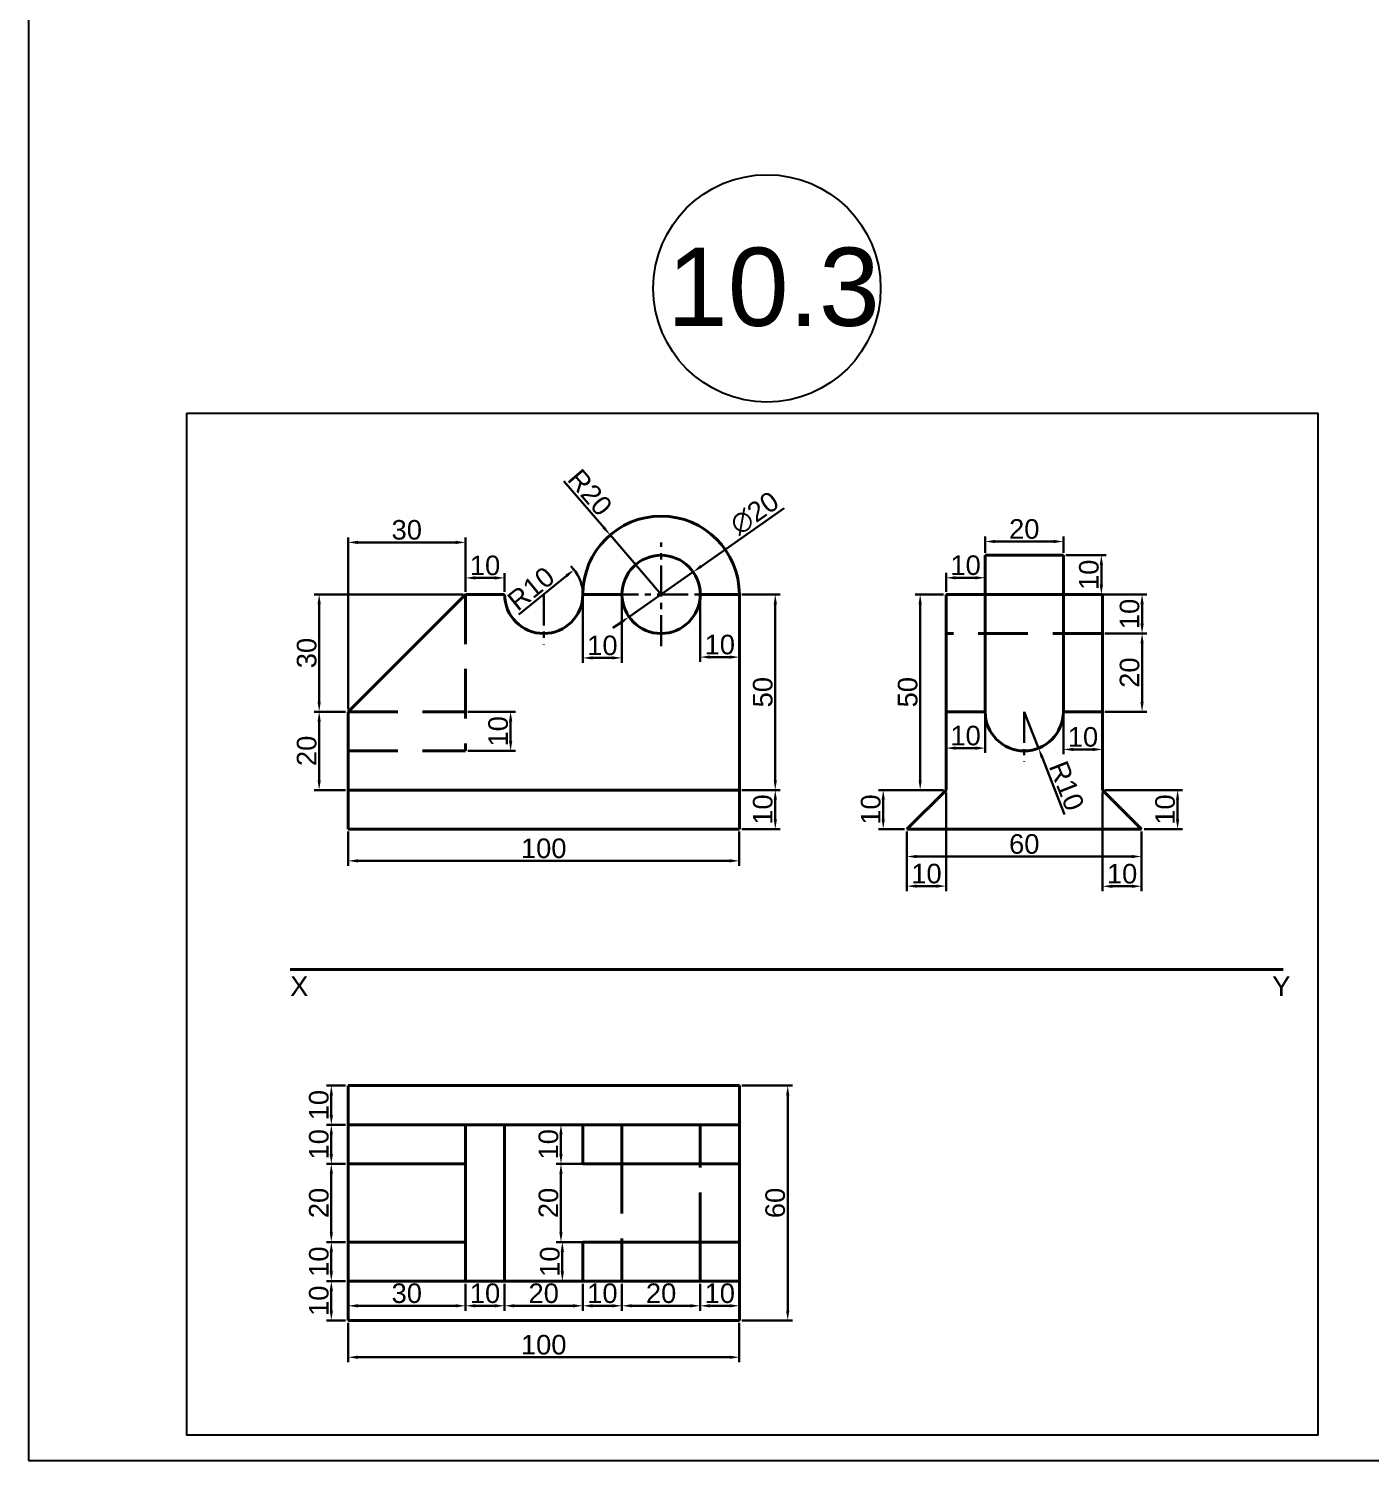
# Model space of a CAD drawing. Header units: millimetres. Extents: x 0 to 878, y 0 to 734.
# Drawn here: x 0 to 342.9, y 0 to 365.9 of the extents above; entities that cross this region are included whole.
import ezdxf

# ---------------------------------------------------------------- set-up
doc = ezdxf.new("R2010")
doc.units = ezdxf.units.MM
doc.linetypes.add('CENTER', pattern=[50.8, 31.75, -6.35, 6.35, -6.35])
doc.linetypes.add('DASHED', pattern=[19.05, 12.7, -6.35])
doc.styles.get("Standard").update_dxf_attribs({"font": 'arial.ttf'})
doc.dimstyles.new('ISO-25', dxfattribs={"dimtxt": 5, "dimasz": 2.5, "dimexe": 1.25, "dimexo": 0.625, "dimtad": 1, "dimtxsty": 'Standard', "dimcen": 2.5, "dimclrd": 3, "dimclre": 3, "dimclrt": 3, "dimadec": 0, "dimazin": 0, "dimtfac": 1, "dimtmove": 0, "dimatfit": 3, "dimfxl": 1, "dimlwd": 30, "dimlwe": 30, "dimarcsym": 0})

# ---------------------------------------------------------------- blocks, each defined once
blk = doc.blocks.new('*D59')
at = {"color": 3, "lineweight": 30, "transparency": 16777216}
for p, q in [((81.65, 160.72), (81.65, 151.98)), ((181.65, 160.72), (181.65, 151.98)), ((84.15, 153.23), (179.15, 153.23))]:
    blk.add_line(p, q, dxfattribs=at)
at = {"color": 3, "transparency": 16777216}
for points in [[(84.15, 153.65), (84.15, 152.82), (81.65, 153.23)], [(179.15, 153.65), (179.15, 152.82), (181.65, 153.23)]]:
    blk.add_solid(points, dxfattribs=at)
at = {"layer": 'Defpoints', "color": 0, "transparency": 16777216}
for p in [(81.65, 161.34), (181.65, 161.34), (181.65, 153.23)]:
    blk.add_point(p, dxfattribs=at)
at = {"color": 3, "transparency": 16777216, "insert": (131.65, 156.41), "char_height": 5, "attachment_point": 5}
blk.add_mtext('100', dxfattribs=at)
blk = doc.blocks.new('*D60')
at = {"color": 3, "lineweight": 30, "transparency": 16777216}
for p, q in [((182.28, 171.34), (192.09, 171.34)), ((190.84, 163.84), (190.84, 168.84)), ((182.28, 161.34), (192.09, 161.34))]:
    blk.add_line(p, q, dxfattribs=at)
at = {"color": 3, "transparency": 16777216}
for points in [[(190.43, 168.84), (191.26, 168.84), (190.84, 171.34)], [(190.43, 163.84), (191.26, 163.84), (190.84, 161.34)]]:
    blk.add_solid(points, dxfattribs=at)
at = {"layer": 'Defpoints', "color": 0, "transparency": 16777216}
for p in [(181.65, 171.34), (190.84, 171.34), (181.65, 161.34)]:
    blk.add_point(p, dxfattribs=at)
at = {"color": 3, "transparency": 16777216, "insert": (187.66, 166.34), "char_height": 5, "attachment_point": 5, "rotation": 90}
blk.add_mtext('10', dxfattribs=at)
blk = doc.blocks.new('*D61')
at = {"color": 3, "lineweight": 30, "transparency": 16777216}
for p, q in [((182.28, 221.34), (192.09, 221.34)), ((190.84, 218.84), (190.84, 173.84)), ((182.28, 171.34), (192.09, 171.34))]:
    blk.add_line(p, q, dxfattribs=at)
at = {"color": 3, "transparency": 16777216}
for points in [[(190.43, 218.84), (191.26, 218.84), (190.84, 221.34)], [(190.43, 173.84), (191.26, 173.84), (190.84, 171.34)]]:
    blk.add_solid(points, dxfattribs=at)
at = {"layer": 'Defpoints', "color": 0, "transparency": 16777216}
for p in [(181.65, 221.34), (181.65, 171.34), (190.84, 171.34)]:
    blk.add_point(p, dxfattribs=at)
at = {"color": 3, "transparency": 16777216, "insert": (187.66, 196.34), "char_height": 5, "attachment_point": 5, "rotation": 90}
blk.add_mtext('50', dxfattribs=at)
blk = doc.blocks.new('*D62')
at = {"color": 3, "lineweight": 30, "transparency": 16777216}
for p, q in [((81.03, 191.34), (73.01, 191.34)), ((74.26, 188.84), (74.26, 173.84)), ((81.03, 171.34), (73.01, 171.34))]:
    blk.add_line(p, q, dxfattribs=at)
at = {"color": 3, "transparency": 16777216}
for points in [[(73.84, 188.84), (74.67, 188.84), (74.26, 191.34)], [(73.84, 173.84), (74.67, 173.84), (74.26, 171.34)]]:
    blk.add_solid(points, dxfattribs=at)
at = {"layer": 'Defpoints', "color": 0, "transparency": 16777216}
for p in [(81.65, 191.34), (74.26, 171.34), (81.65, 171.34)]:
    blk.add_point(p, dxfattribs=at)
at = {"color": 3, "transparency": 16777216, "insert": (71.08, 181.34), "char_height": 5, "attachment_point": 5, "rotation": 90}
blk.add_mtext('20', dxfattribs=at)
blk = doc.blocks.new('*D63')
at = {"color": 3, "lineweight": 30, "transparency": 16777216}
for p, q in [((111.03, 221.34), (73.01, 221.34)), ((74.26, 218.84), (74.26, 193.84)), ((81.03, 191.34), (73.01, 191.34))]:
    blk.add_line(p, q, dxfattribs=at)
at = {"color": 3, "transparency": 16777216}
for points in [[(73.84, 218.84), (74.67, 218.84), (74.26, 221.34)], [(73.84, 193.84), (74.67, 193.84), (74.26, 191.34)]]:
    blk.add_solid(points, dxfattribs=at)
at = {"layer": 'Defpoints', "color": 0, "transparency": 16777216}
for p in [(111.65, 221.34), (74.26, 191.34), (81.65, 191.34)]:
    blk.add_point(p, dxfattribs=at)
at = {"color": 3, "transparency": 16777216, "insert": (71.08, 206.34), "char_height": 5, "attachment_point": 5, "rotation": 90}
blk.add_mtext('30', dxfattribs=at)
blk = doc.blocks.new('*D64')
at = {"color": 3, "lineweight": 30, "transparency": 16777216}
for p, q in [((111.65, 221.97), (111.65, 226.8)), ((119.15, 225.55), (114.15, 225.55)), ((121.65, 221.97), (121.65, 226.8))]:
    blk.add_line(p, q, dxfattribs=at)
at = {"color": 3, "transparency": 16777216}
for points in [[(114.15, 225.96), (114.15, 225.13), (111.65, 225.55)], [(119.15, 225.96), (119.15, 225.13), (121.65, 225.55)]]:
    blk.add_solid(points, dxfattribs=at)
at = {"layer": 'Defpoints', "color": 0, "transparency": 16777216}
for p in [(111.65, 225.55), (111.65, 221.34), (121.65, 221.34)]:
    blk.add_point(p, dxfattribs=at)
at = {"color": 3, "transparency": 16777216, "insert": (116.65, 228.72), "char_height": 5, "attachment_point": 5}
blk.add_mtext('10', dxfattribs=at)
blk = doc.blocks.new('*D65')
at = {"color": 3, "lineweight": 30, "transparency": 16777216}
blk.add_line((125.31, 216.17), (137.47, 226.08), dxfattribs=at)
blk.add_arc((131.65, 221.34), 10, 3.581, 46.3309, dxfattribs=at)
at = {"color": 3, "transparency": 16777216}
blk.add_solid([(137.2, 226.4), (137.73, 225.75), (139.4, 227.66)], dxfattribs=at)
at = {"layer": 'Defpoints', "color": 0, "transparency": 16777216}
for p in [(139.4, 227.66), (131.65, 221.34)]:
    blk.add_point(p, dxfattribs=at)
at = {"color": 3, "transparency": 16777216, "insert": (128.41, 222.8), "char_height": 5, "attachment_point": 5, "rotation": 39.1689}
blk.add_mtext('R10', dxfattribs=at)
blk = doc.blocks.new('*D66')
at = {"color": 3, "lineweight": 30, "transparency": 16777216}
for p, q in [((136.79, 250.32), (147, 238.42)), ((161.65, 221.34), (148.63, 236.52))]:
    blk.add_line(p, q, dxfattribs=at)
at = {"color": 3, "transparency": 16777216}
blk.add_solid([(147.32, 238.69), (146.69, 238.15), (148.63, 236.52)], dxfattribs=at)
at = {"layer": 'Defpoints', "color": 0, "transparency": 16777216}
for p in [(148.63, 236.52), (161.65, 221.34)]:
    blk.add_point(p, dxfattribs=at)
at = {"color": 3, "transparency": 16777216, "insert": (143.49, 247.39), "char_height": 5, "attachment_point": 5, "rotation": 310.6245}
blk.add_mtext('R20', dxfattribs=at)
blk = doc.blocks.new('*D67')
at = {"color": 3, "lineweight": 30, "transparency": 16777216}
for p, q in [((193.12, 243.34), (171.9, 228.5)), ((153.46, 215.61), (169.85, 227.07)), ((151.41, 214.18), (149.36, 212.75))]:
    blk.add_line(p, q, dxfattribs=at)
at = {"color": 3, "transparency": 16777216}
for points in [[(171.66, 228.84), (172.13, 228.16), (169.85, 227.07)], [(151.17, 214.52), (151.65, 213.84), (153.46, 215.61)]]:
    blk.add_solid(points, dxfattribs=at)
at = {"layer": 'Defpoints', "color": 0, "transparency": 16777216}
for p in [(169.85, 227.07), (153.46, 215.61)]:
    blk.add_point(p, dxfattribs=at)
at = {"color": 3, "transparency": 16777216, "insert": (185.55, 242.09), "char_height": 5, "attachment_point": 5, "rotation": 34.9586}
blk.add_mtext('∅20', dxfattribs=at)
blk = doc.blocks.new('*D68')
at = {"color": 3, "lineweight": 30, "transparency": 16777216}
for p, q in [((141.65, 220.72), (141.65, 203.85)), ((151.65, 220.72), (151.65, 203.85)), ((149.15, 205.1), (144.15, 205.1))]:
    blk.add_line(p, q, dxfattribs=at)
at = {"color": 3, "transparency": 16777216}
for points in [[(144.15, 205.52), (144.15, 204.69), (141.65, 205.1)], [(149.15, 205.52), (149.15, 204.69), (151.65, 205.1)]]:
    blk.add_solid(points, dxfattribs=at)
at = {"layer": 'Defpoints', "color": 0, "transparency": 16777216}
for p in [(141.65, 221.34), (151.65, 221.34), (141.65, 205.1)]:
    blk.add_point(p, dxfattribs=at)
at = {"color": 3, "transparency": 16777216, "insert": (146.65, 208.28), "char_height": 5, "attachment_point": 5}
blk.add_mtext('10', dxfattribs=at)
blk = doc.blocks.new('*D69')
at = {"color": 3, "lineweight": 30, "transparency": 16777216}
for p, q in [((171.65, 220.72), (171.65, 204.06)), ((181.65, 220.72), (181.65, 204.06)), ((174.15, 205.31), (179.15, 205.31))]:
    blk.add_line(p, q, dxfattribs=at)
at = {"color": 3, "transparency": 16777216}
for points in [[(174.15, 205.73), (174.15, 204.89), (171.65, 205.31)], [(179.15, 205.73), (179.15, 204.89), (181.65, 205.31)]]:
    blk.add_solid(points, dxfattribs=at)
at = {"layer": 'Defpoints', "color": 0, "transparency": 16777216}
for p in [(171.65, 221.34), (181.65, 221.34), (181.65, 205.31)]:
    blk.add_point(p, dxfattribs=at)
at = {"color": 3, "transparency": 16777216, "insert": (176.65, 208.49), "char_height": 5, "attachment_point": 5}
blk.add_mtext('10', dxfattribs=at)
blk = doc.blocks.new('*D70')
at = {"color": 3, "lineweight": 30, "transparency": 16777216}
for p, q in [((112.28, 191.34), (124.44, 191.34)), ((123.19, 188.84), (123.19, 183.84)), ((112.28, 181.34), (124.44, 181.34))]:
    blk.add_line(p, q, dxfattribs=at)
at = {"color": 3, "transparency": 16777216}
for points in [[(122.78, 188.84), (123.61, 188.84), (123.19, 191.34)], [(122.78, 183.84), (123.61, 183.84), (123.19, 181.34)]]:
    blk.add_solid(points, dxfattribs=at)
at = {"layer": 'Defpoints', "color": 0, "transparency": 16777216}
for p in [(111.65, 191.34), (111.65, 181.34), (123.19, 181.34)]:
    blk.add_point(p, dxfattribs=at)
at = {"color": 3, "transparency": 16777216, "insert": (120.02, 186.34), "char_height": 5, "attachment_point": 5, "rotation": 90}
blk.add_mtext('10', dxfattribs=at)
blk = doc.blocks.new('*D71')
at = {"color": 3, "lineweight": 30, "transparency": 16777216}
for p, q in [((81.65, 191.97), (81.65, 235.88)), ((109.15, 234.63), (84.15, 234.63)), ((111.65, 221.97), (111.65, 235.88))]:
    blk.add_line(p, q, dxfattribs=at)
at = {"color": 3, "transparency": 16777216}
for points in [[(84.15, 235.05), (84.15, 234.21), (81.65, 234.63)], [(109.15, 235.05), (109.15, 234.21), (111.65, 234.63)]]:
    blk.add_solid(points, dxfattribs=at)
at = {"layer": 'Defpoints', "color": 0, "transparency": 16777216}
for p in [(81.65, 234.63), (111.65, 221.34), (81.65, 191.34)]:
    blk.add_point(p, dxfattribs=at)
at = {"color": 3, "transparency": 16777216, "insert": (96.65, 237.81), "char_height": 5, "attachment_point": 5}
blk.add_mtext('30', dxfattribs=at)
blk = doc.blocks.new('*D72')
at = {"color": 3, "lineweight": 30, "transparency": 16777216}
for p, q in [((224.48, 160.72), (224.48, 153.09)), ((284.48, 160.72), (284.48, 153.09)), ((226.98, 154.34), (281.98, 154.34))]:
    blk.add_line(p, q, dxfattribs=at)
at = {"color": 3, "transparency": 16777216}
for points in [[(226.98, 154.75), (226.98, 153.92), (224.48, 154.34)], [(281.98, 154.75), (281.98, 153.92), (284.48, 154.34)]]:
    blk.add_solid(points, dxfattribs=at)
at = {"layer": 'Defpoints', "color": 0, "transparency": 16777216}
for p in [(224.48, 161.34), (284.48, 161.34), (284.48, 154.34)]:
    blk.add_point(p, dxfattribs=at)
at = {"color": 3, "transparency": 16777216, "insert": (254.48, 157.51), "char_height": 5, "attachment_point": 5}
blk.add_mtext('60', dxfattribs=at)
blk = doc.blocks.new('*D73')
at = {"color": 3, "lineweight": 30, "transparency": 16777216}
for p, q in [((233.85, 171.34), (217.18, 171.34)), ((218.43, 168.84), (218.43, 163.84)), ((223.85, 161.34), (217.18, 161.34))]:
    blk.add_line(p, q, dxfattribs=at)
at = {"color": 3, "transparency": 16777216}
for points in [[(218.01, 168.84), (218.84, 168.84), (218.43, 171.34)], [(218.01, 163.84), (218.84, 163.84), (218.43, 161.34)]]:
    blk.add_solid(points, dxfattribs=at)
at = {"layer": 'Defpoints', "color": 0, "transparency": 16777216}
for p in [(234.48, 171.34), (218.43, 161.34), (224.48, 161.34)]:
    blk.add_point(p, dxfattribs=at)
at = {"color": 3, "transparency": 16777216, "insert": (215.25, 166.34), "char_height": 5, "attachment_point": 5, "rotation": 90}
blk.add_mtext('10', dxfattribs=at)
blk = doc.blocks.new('*D74')
at = {"color": 3, "lineweight": 30, "transparency": 16777216}
for p, q in [((275.1, 171.34), (294.92, 171.34)), ((293.67, 168.84), (293.67, 163.84)), ((285.1, 161.34), (294.92, 161.34))]:
    blk.add_line(p, q, dxfattribs=at)
at = {"color": 3, "transparency": 16777216}
for points in [[(293.25, 168.84), (294.08, 168.84), (293.67, 171.34)], [(293.25, 163.84), (294.08, 163.84), (293.67, 161.34)]]:
    blk.add_solid(points, dxfattribs=at)
at = {"layer": 'Defpoints', "color": 0, "transparency": 16777216}
for p in [(274.48, 171.34), (284.48, 161.34), (293.67, 161.34)]:
    blk.add_point(p, dxfattribs=at)
at = {"color": 3, "transparency": 16777216, "insert": (290.49, 166.34), "char_height": 5, "attachment_point": 5, "rotation": 90}
blk.add_mtext('10', dxfattribs=at)
blk = doc.blocks.new('*D75')
at = {"color": 3, "lineweight": 30, "transparency": 16777216}
for p, q in [((244.48, 231.97), (244.48, 236.1)), ((261.98, 234.85), (246.98, 234.85)), ((264.48, 231.97), (264.48, 236.1))]:
    blk.add_line(p, q, dxfattribs=at)
at = {"color": 3, "transparency": 16777216}
for points in [[(246.98, 235.27), (246.98, 234.43), (244.48, 234.85)], [(261.98, 235.27), (261.98, 234.43), (264.48, 234.85)]]:
    blk.add_solid(points, dxfattribs=at)
at = {"layer": 'Defpoints', "color": 0, "transparency": 16777216}
for p in [(244.48, 234.85), (244.48, 231.34), (264.48, 231.34)]:
    blk.add_point(p, dxfattribs=at)
at = {"color": 3, "transparency": 16777216, "insert": (254.48, 238.03), "char_height": 5, "attachment_point": 5}
blk.add_mtext('20', dxfattribs=at)
blk = doc.blocks.new('*D76')
at = {"color": 3, "lineweight": 30, "transparency": 16777216}
for p, q in [((265.1, 231.34), (275.43, 231.34)), ((274.18, 228.84), (274.18, 223.84)), ((265.1, 221.34), (275.43, 221.34))]:
    blk.add_line(p, q, dxfattribs=at)
at = {"color": 3, "transparency": 16777216}
for points in [[(273.77, 228.84), (274.6, 228.84), (274.18, 231.34)], [(273.77, 223.84), (274.6, 223.84), (274.18, 221.34)]]:
    blk.add_solid(points, dxfattribs=at)
at = {"layer": 'Defpoints', "color": 0, "transparency": 16777216}
for p in [(264.48, 231.34), (264.48, 221.34), (274.18, 221.34)]:
    blk.add_point(p, dxfattribs=at)
at = {"color": 3, "transparency": 16777216, "insert": (271.01, 226.34), "char_height": 5, "attachment_point": 5, "rotation": 90}
blk.add_mtext('10', dxfattribs=at)
blk = doc.blocks.new('*D77')
at = {"color": 3, "lineweight": 30, "transparency": 16777216}
for p, q in [((275.1, 221.34), (285.84, 221.34)), ((284.59, 218.84), (284.59, 213.84)), ((275.1, 211.34), (285.84, 211.34))]:
    blk.add_line(p, q, dxfattribs=at)
at = {"color": 3, "transparency": 16777216}
for points in [[(284.17, 218.84), (285, 218.84), (284.59, 221.34)], [(284.17, 213.84), (285, 213.84), (284.59, 211.34)]]:
    blk.add_solid(points, dxfattribs=at)
at = {"layer": 'Defpoints', "color": 0, "transparency": 16777216}
for p in [(274.48, 221.34), (274.48, 211.34), (284.59, 211.34)]:
    blk.add_point(p, dxfattribs=at)
at = {"color": 3, "transparency": 16777216, "insert": (281.41, 216.34), "char_height": 5, "attachment_point": 5, "rotation": 90}
blk.add_mtext('10', dxfattribs=at)
blk = doc.blocks.new('*D78')
at = {"color": 3, "lineweight": 30, "transparency": 16777216}
for p, q in [((275.1, 211.34), (285.84, 211.34)), ((284.59, 208.84), (284.59, 193.84)), ((275.1, 191.34), (285.84, 191.34))]:
    blk.add_line(p, q, dxfattribs=at)
at = {"color": 3, "transparency": 16777216}
for points in [[(284.17, 208.84), (285, 208.84), (284.59, 211.34)], [(284.17, 193.84), (285, 193.84), (284.59, 191.34)]]:
    blk.add_solid(points, dxfattribs=at)
at = {"layer": 'Defpoints', "color": 0, "transparency": 16777216}
for p in [(274.48, 211.34), (274.48, 191.34), (284.59, 191.34)]:
    blk.add_point(p, dxfattribs=at)
at = {"color": 3, "transparency": 16777216, "insert": (281.41, 201.34), "char_height": 5, "attachment_point": 5, "rotation": 90}
blk.add_mtext('20', dxfattribs=at)
blk = doc.blocks.new('*D79')
at = {"color": 3, "lineweight": 30, "transparency": 16777216}
for p, q in [((254.48, 191.34), (258.13, 182.03)), ((264.76, 165.1), (259.04, 179.7))]:
    blk.add_line(p, q, dxfattribs=at)
at = {"color": 3, "transparency": 16777216}
blk.add_solid([(259.43, 179.85), (258.65, 179.55), (258.13, 182.03)], dxfattribs=at)
at = {"layer": 'Defpoints', "color": 0, "transparency": 16777216}
for p in [(254.48, 191.34), (258.13, 182.03)]:
    blk.add_point(p, dxfattribs=at)
at = {"color": 3, "transparency": 16777216, "insert": (265.31, 172.4), "char_height": 5, "attachment_point": 5, "rotation": 291.4017}
blk.add_mtext('R10', dxfattribs=at)
blk = doc.blocks.new('*D80')
at = {"color": 3, "lineweight": 30, "transparency": 16777216}
for p, q in [((234.48, 221.97), (234.48, 226.84)), ((236.98, 225.59), (241.98, 225.59)), ((244.48, 221.97), (244.48, 226.84))]:
    blk.add_line(p, q, dxfattribs=at)
at = {"color": 3, "transparency": 16777216}
for points in [[(236.98, 226), (236.98, 225.17), (234.48, 225.59)], [(241.98, 226), (241.98, 225.17), (244.48, 225.59)]]:
    blk.add_solid(points, dxfattribs=at)
at = {"layer": 'Defpoints', "color": 0, "transparency": 16777216}
for p in [(244.48, 225.59), (234.48, 221.34), (244.48, 221.34)]:
    blk.add_point(p, dxfattribs=at)
at = {"color": 3, "transparency": 16777216, "insert": (239.48, 228.77), "char_height": 5, "attachment_point": 5}
blk.add_mtext('10', dxfattribs=at)
blk = doc.blocks.new('*D81')
at = {"color": 3, "lineweight": 30, "transparency": 16777216}
for p, q in [((233.85, 221.34), (226.62, 221.34)), ((227.87, 218.84), (227.87, 173.84)), ((233.85, 171.34), (226.62, 171.34))]:
    blk.add_line(p, q, dxfattribs=at)
at = {"color": 3, "transparency": 16777216}
for points in [[(227.45, 218.84), (228.28, 218.84), (227.87, 221.34)], [(227.45, 173.84), (228.28, 173.84), (227.87, 171.34)]]:
    blk.add_solid(points, dxfattribs=at)
at = {"layer": 'Defpoints', "color": 0, "transparency": 16777216}
for p in [(234.48, 221.34), (227.87, 171.34), (234.48, 171.34)]:
    blk.add_point(p, dxfattribs=at)
at = {"color": 3, "transparency": 16777216, "insert": (224.69, 196.34), "char_height": 5, "attachment_point": 5, "rotation": 90}
blk.add_mtext('50', dxfattribs=at)
blk = doc.blocks.new('*D82')
at = {"color": 3, "lineweight": 30, "transparency": 16777216}
for p, q in [((234.48, 190.72), (234.48, 180.8)), ((244.48, 190.72), (244.48, 180.8)), ((241.98, 182.05), (236.98, 182.05))]:
    blk.add_line(p, q, dxfattribs=at)
at = {"color": 3, "transparency": 16777216}
for points in [[(236.98, 182.47), (236.98, 181.63), (234.48, 182.05)], [(241.98, 182.47), (241.98, 181.63), (244.48, 182.05)]]:
    blk.add_solid(points, dxfattribs=at)
at = {"layer": 'Defpoints', "color": 0, "transparency": 16777216}
for p in [(234.48, 191.34), (244.48, 191.34), (234.48, 182.05)]:
    blk.add_point(p, dxfattribs=at)
at = {"color": 3, "transparency": 16777216, "insert": (239.48, 185.23), "char_height": 5, "attachment_point": 5}
blk.add_mtext('10', dxfattribs=at)
blk = doc.blocks.new('*D83')
at = {"color": 3, "lineweight": 30, "transparency": 16777216}
for p, q in [((264.48, 190.72), (264.48, 180.46)), ((274.48, 190.72), (274.48, 180.46)), ((271.98, 181.71), (266.98, 181.71))]:
    blk.add_line(p, q, dxfattribs=at)
at = {"color": 3, "transparency": 16777216}
for points in [[(266.98, 182.13), (266.98, 181.29), (264.48, 181.71)], [(271.98, 182.13), (271.98, 181.29), (274.48, 181.71)]]:
    blk.add_solid(points, dxfattribs=at)
at = {"layer": 'Defpoints', "color": 0, "transparency": 16777216}
for p in [(264.48, 191.34), (274.48, 191.34), (264.48, 181.71)]:
    blk.add_point(p, dxfattribs=at)
at = {"color": 3, "transparency": 16777216, "insert": (269.48, 184.89), "char_height": 5, "attachment_point": 5}
blk.add_mtext('10', dxfattribs=at)
blk = doc.blocks.new('*D84')
at = {"color": 3, "lineweight": 30, "transparency": 16777216}
for p, q in [((234.48, 170.72), (234.48, 145.52)), ((224.48, 160.72), (224.48, 145.52)), ((226.98, 146.77), (231.98, 146.77))]:
    blk.add_line(p, q, dxfattribs=at)
at = {"color": 3, "transparency": 16777216}
for points in [[(226.98, 147.19), (226.98, 146.36), (224.48, 146.77)], [(231.98, 147.19), (231.98, 146.36), (234.48, 146.77)]]:
    blk.add_solid(points, dxfattribs=at)
at = {"layer": 'Defpoints', "color": 0, "transparency": 16777216}
for p in [(234.48, 171.34), (224.48, 161.34), (234.48, 146.77)]:
    blk.add_point(p, dxfattribs=at)
at = {"color": 3, "transparency": 16777216, "insert": (229.48, 149.95), "char_height": 5, "attachment_point": 5}
blk.add_mtext('10', dxfattribs=at)
blk = doc.blocks.new('*D85')
at = {"color": 3, "lineweight": 30, "transparency": 16777216}
for p, q in [((274.48, 170.72), (274.48, 145.48)), ((284.48, 160.72), (284.48, 145.48)), ((281.98, 146.73), (276.98, 146.73))]:
    blk.add_line(p, q, dxfattribs=at)
at = {"color": 3, "transparency": 16777216}
for points in [[(276.98, 147.15), (276.98, 146.31), (274.48, 146.73)], [(281.98, 147.15), (281.98, 146.31), (284.48, 146.73)]]:
    blk.add_solid(points, dxfattribs=at)
at = {"layer": 'Defpoints', "color": 0, "transparency": 16777216}
for p in [(274.48, 171.34), (284.48, 161.34), (274.48, 146.73)]:
    blk.add_point(p, dxfattribs=at)
at = {"color": 3, "transparency": 16777216, "insert": (279.48, 149.91), "char_height": 5, "attachment_point": 5}
blk.add_mtext('10', dxfattribs=at)
blk = doc.blocks.new('*D86')
at = {"color": 3, "lineweight": 30, "transparency": 16777216}
for p, q in [((81.65, 35.16), (81.65, 25.11)), ((181.65, 35.16), (181.65, 25.11)), ((84.15, 26.36), (179.15, 26.36))]:
    blk.add_line(p, q, dxfattribs=at)
at = {"color": 3, "transparency": 16777216}
for points in [[(84.15, 26.77), (84.15, 25.94), (81.65, 26.36)], [(179.15, 26.77), (179.15, 25.94), (181.65, 26.36)]]:
    blk.add_solid(points, dxfattribs=at)
at = {"layer": 'Defpoints', "color": 0, "transparency": 16777216}
for p in [(81.65, 35.79), (181.65, 35.79), (181.65, 26.36)]:
    blk.add_point(p, dxfattribs=at)
at = {"color": 3, "transparency": 16777216, "insert": (131.65, 29.53), "char_height": 5, "attachment_point": 5}
blk.add_mtext('100', dxfattribs=at)
blk = doc.blocks.new('*D87')
at = {"color": 3, "lineweight": 30, "transparency": 16777216}
for p, q in [((81.03, 45.79), (76.11, 45.79)), ((77.36, 43.29), (77.36, 38.29)), ((81.03, 35.79), (76.11, 35.79))]:
    blk.add_line(p, q, dxfattribs=at)
at = {"color": 3, "transparency": 16777216}
for points in [[(76.95, 43.29), (77.78, 43.29), (77.36, 45.79)], [(76.95, 38.29), (77.78, 38.29), (77.36, 35.79)]]:
    blk.add_solid(points, dxfattribs=at)
at = {"layer": 'Defpoints', "color": 0, "transparency": 16777216}
for p in [(81.65, 45.79), (77.36, 35.79), (81.65, 35.79)]:
    blk.add_point(p, dxfattribs=at)
at = {"color": 3, "transparency": 16777216, "insert": (74.19, 40.79), "char_height": 5, "attachment_point": 5, "rotation": 90}
blk.add_mtext('10', dxfattribs=at)
blk = doc.blocks.new('*D88')
at = {"color": 3, "lineweight": 30, "transparency": 16777216}
for p, q in [((81.03, 55.79), (76.11, 55.79)), ((77.36, 53.29), (77.36, 48.29)), ((81.03, 45.79), (76.11, 45.79))]:
    blk.add_line(p, q, dxfattribs=at)
at = {"color": 3, "transparency": 16777216}
for points in [[(76.95, 53.29), (77.78, 53.29), (77.36, 55.79)], [(76.95, 48.29), (77.78, 48.29), (77.36, 45.79)]]:
    blk.add_solid(points, dxfattribs=at)
at = {"layer": 'Defpoints', "color": 0, "transparency": 16777216}
for p in [(81.65, 55.79), (77.36, 45.79), (81.65, 45.79)]:
    blk.add_point(p, dxfattribs=at)
at = {"color": 3, "transparency": 16777216, "insert": (74.19, 50.79), "char_height": 5, "attachment_point": 5, "rotation": 90}
blk.add_mtext('10', dxfattribs=at)
blk = doc.blocks.new('*D89')
at = {"color": 3, "lineweight": 30, "transparency": 16777216}
for p, q in [((81.03, 75.79), (76.11, 75.79)), ((77.36, 73.29), (77.36, 58.29)), ((81.03, 55.79), (76.11, 55.79))]:
    blk.add_line(p, q, dxfattribs=at)
at = {"color": 3, "transparency": 16777216}
for points in [[(76.95, 73.29), (77.78, 73.29), (77.36, 75.79)], [(76.95, 58.29), (77.78, 58.29), (77.36, 55.79)]]:
    blk.add_solid(points, dxfattribs=at)
at = {"layer": 'Defpoints', "color": 0, "transparency": 16777216}
for p in [(81.65, 75.79), (77.36, 55.79), (81.65, 55.79)]:
    blk.add_point(p, dxfattribs=at)
at = {"color": 3, "transparency": 16777216, "insert": (74.19, 65.79), "char_height": 5, "attachment_point": 5, "rotation": 90}
blk.add_mtext('20', dxfattribs=at)
blk = doc.blocks.new('*D90')
at = {"color": 3, "lineweight": 30, "transparency": 16777216}
for p, q in [((81.03, 85.79), (76.11, 85.79)), ((77.36, 83.29), (77.36, 78.29)), ((81.03, 75.79), (76.11, 75.79))]:
    blk.add_line(p, q, dxfattribs=at)
at = {"color": 3, "transparency": 16777216}
for points in [[(76.95, 83.29), (77.78, 83.29), (77.36, 85.79)], [(76.95, 78.29), (77.78, 78.29), (77.36, 75.79)]]:
    blk.add_solid(points, dxfattribs=at)
at = {"layer": 'Defpoints', "color": 0, "transparency": 16777216}
for p in [(81.65, 85.79), (77.36, 75.79), (81.65, 75.79)]:
    blk.add_point(p, dxfattribs=at)
at = {"color": 3, "transparency": 16777216, "insert": (74.19, 80.79), "char_height": 5, "attachment_point": 5, "rotation": 90}
blk.add_mtext('10', dxfattribs=at)
blk = doc.blocks.new('*D91')
at = {"color": 3, "lineweight": 30, "transparency": 16777216}
for p, q in [((81.03, 95.79), (76.11, 95.79)), ((77.36, 93.29), (77.36, 88.29)), ((81.03, 85.79), (76.11, 85.79))]:
    blk.add_line(p, q, dxfattribs=at)
at = {"color": 3, "transparency": 16777216}
for points in [[(76.95, 93.29), (77.78, 93.29), (77.36, 95.79)], [(76.95, 88.29), (77.78, 88.29), (77.36, 85.79)]]:
    blk.add_solid(points, dxfattribs=at)
at = {"layer": 'Defpoints', "color": 0, "transparency": 16777216}
for p in [(81.65, 95.79), (77.36, 85.79), (81.65, 85.79)]:
    blk.add_point(p, dxfattribs=at)
at = {"color": 3, "transparency": 16777216, "insert": (74.19, 90.79), "char_height": 5, "attachment_point": 5, "rotation": 90}
blk.add_mtext('10', dxfattribs=at)
blk = doc.blocks.new('*D92')
at = {"color": 3, "lineweight": 30, "transparency": 16777216}
for p, q in [((81.65, 45.16), (81.65, 38.26)), ((111.65, 45.16), (111.65, 38.26)), ((84.15, 39.51), (109.15, 39.51))]:
    blk.add_line(p, q, dxfattribs=at)
at = {"color": 3, "transparency": 16777216}
for points in [[(84.15, 39.92), (84.15, 39.09), (81.65, 39.51)], [(109.15, 39.92), (109.15, 39.09), (111.65, 39.51)]]:
    blk.add_solid(points, dxfattribs=at)
at = {"layer": 'Defpoints', "color": 0, "transparency": 16777216}
for p in [(81.65, 45.79), (111.65, 45.79), (111.65, 39.51)]:
    blk.add_point(p, dxfattribs=at)
at = {"color": 3, "transparency": 16777216, "insert": (96.65, 42.69), "char_height": 5, "attachment_point": 5}
blk.add_mtext('30', dxfattribs=at)
blk = doc.blocks.new('*D93')
at = {"color": 3, "lineweight": 30, "transparency": 16777216}
for p, q in [((111.65, 45.16), (111.65, 38.26)), ((121.65, 45.16), (121.65, 38.26)), ((114.15, 39.51), (119.15, 39.51))]:
    blk.add_line(p, q, dxfattribs=at)
at = {"color": 3, "transparency": 16777216}
for points in [[(114.15, 39.92), (114.15, 39.09), (111.65, 39.51)], [(119.15, 39.92), (119.15, 39.09), (121.65, 39.51)]]:
    blk.add_solid(points, dxfattribs=at)
at = {"layer": 'Defpoints', "color": 0, "transparency": 16777216}
for p in [(111.65, 45.79), (121.65, 45.79), (121.65, 39.51)]:
    blk.add_point(p, dxfattribs=at)
at = {"color": 3, "transparency": 16777216, "insert": (116.65, 42.69), "char_height": 5, "attachment_point": 5}
blk.add_mtext('10', dxfattribs=at)
blk = doc.blocks.new('*D94')
at = {"color": 3, "lineweight": 30, "transparency": 16777216}
for p, q in [((121.65, 45.16), (121.65, 38.26)), ((141.65, 45.16), (141.65, 38.26)), ((124.15, 39.51), (139.15, 39.51))]:
    blk.add_line(p, q, dxfattribs=at)
at = {"color": 3, "transparency": 16777216}
for points in [[(124.15, 39.92), (124.15, 39.09), (121.65, 39.51)], [(139.15, 39.92), (139.15, 39.09), (141.65, 39.51)]]:
    blk.add_solid(points, dxfattribs=at)
at = {"layer": 'Defpoints', "color": 0, "transparency": 16777216}
for p in [(121.65, 45.79), (141.65, 45.79), (141.65, 39.51)]:
    blk.add_point(p, dxfattribs=at)
at = {"color": 3, "transparency": 16777216, "insert": (131.65, 42.69), "char_height": 5, "attachment_point": 5}
blk.add_mtext('20', dxfattribs=at)
blk = doc.blocks.new('*D95')
at = {"color": 3, "lineweight": 30, "transparency": 16777216}
for p, q in [((141.65, 45.16), (141.65, 38.26)), ((151.65, 45.16), (151.65, 38.26)), ((144.15, 39.51), (149.15, 39.51))]:
    blk.add_line(p, q, dxfattribs=at)
at = {"color": 3, "transparency": 16777216}
for points in [[(144.15, 39.92), (144.15, 39.09), (141.65, 39.51)], [(149.15, 39.92), (149.15, 39.09), (151.65, 39.51)]]:
    blk.add_solid(points, dxfattribs=at)
at = {"layer": 'Defpoints', "color": 0, "transparency": 16777216}
for p in [(141.65, 45.79), (151.65, 45.79), (151.65, 39.51)]:
    blk.add_point(p, dxfattribs=at)
at = {"color": 3, "transparency": 16777216, "insert": (146.65, 42.69), "char_height": 5, "attachment_point": 5}
blk.add_mtext('10', dxfattribs=at)
blk = doc.blocks.new('*D96')
at = {"color": 3, "lineweight": 30, "transparency": 16777216}
for p, q in [((151.65, 45.16), (151.65, 38.26)), ((171.65, 45.16), (171.65, 38.26)), ((154.15, 39.51), (169.15, 39.51))]:
    blk.add_line(p, q, dxfattribs=at)
at = {"color": 3, "transparency": 16777216}
for points in [[(154.15, 39.92), (154.15, 39.09), (151.65, 39.51)], [(169.15, 39.92), (169.15, 39.09), (171.65, 39.51)]]:
    blk.add_solid(points, dxfattribs=at)
at = {"layer": 'Defpoints', "color": 0, "transparency": 16777216}
for p in [(151.65, 45.79), (171.65, 45.79), (171.65, 39.51)]:
    blk.add_point(p, dxfattribs=at)
at = {"color": 3, "transparency": 16777216, "insert": (161.65, 42.69), "char_height": 5, "attachment_point": 5}
blk.add_mtext('20', dxfattribs=at)
blk = doc.blocks.new('*D97')
at = {"color": 3, "lineweight": 30, "transparency": 16777216}
for p, q in [((171.65, 45.16), (171.65, 38.26)), ((181.65, 45.16), (181.65, 38.26)), ((174.15, 39.51), (179.15, 39.51))]:
    blk.add_line(p, q, dxfattribs=at)
at = {"color": 3, "transparency": 16777216}
for points in [[(174.15, 39.92), (174.15, 39.09), (171.65, 39.51)], [(179.15, 39.92), (179.15, 39.09), (181.65, 39.51)]]:
    blk.add_solid(points, dxfattribs=at)
at = {"layer": 'Defpoints', "color": 0, "transparency": 16777216}
for p in [(171.65, 45.79), (181.65, 45.79), (181.65, 39.51)]:
    blk.add_point(p, dxfattribs=at)
at = {"color": 3, "transparency": 16777216, "insert": (176.65, 42.69), "char_height": 5, "attachment_point": 5}
blk.add_mtext('10', dxfattribs=at)
blk = doc.blocks.new('*D98')
at = {"color": 3, "lineweight": 30, "transparency": 16777216}
for p, q in [((182.28, 95.79), (195.27, 95.79)), ((194.02, 38.29), (194.02, 93.29)), ((182.28, 35.79), (195.27, 35.79))]:
    blk.add_line(p, q, dxfattribs=at)
at = {"color": 3, "transparency": 16777216}
for points in [[(193.61, 93.29), (194.44, 93.29), (194.02, 95.79)], [(193.61, 38.29), (194.44, 38.29), (194.02, 35.79)]]:
    blk.add_solid(points, dxfattribs=at)
at = {"layer": 'Defpoints', "color": 0, "transparency": 16777216}
for p in [(181.65, 95.79), (194.02, 95.79), (181.65, 35.79)]:
    blk.add_point(p, dxfattribs=at)
at = {"color": 3, "transparency": 16777216, "insert": (190.84, 65.79), "char_height": 5, "attachment_point": 5, "rotation": 90}
blk.add_mtext('60', dxfattribs=at)
blk = doc.blocks.new('*D99')
at = {"color": 3, "lineweight": 30, "transparency": 16777216}
for p, q in [((141.03, 85.79), (134.81, 85.79)), ((136.06, 83.29), (136.06, 78.29)), ((141.03, 75.79), (134.81, 75.79))]:
    blk.add_line(p, q, dxfattribs=at)
at = {"color": 3, "transparency": 16777216}
for points in [[(135.64, 83.29), (136.48, 83.29), (136.06, 85.79)], [(135.64, 78.29), (136.48, 78.29), (136.06, 75.79)]]:
    blk.add_solid(points, dxfattribs=at)
at = {"layer": 'Defpoints', "color": 0, "transparency": 16777216}
for p in [(141.65, 85.79), (136.06, 75.79), (141.65, 75.79)]:
    blk.add_point(p, dxfattribs=at)
at = {"color": 3, "transparency": 16777216, "insert": (132.88, 80.79), "char_height": 5, "attachment_point": 5, "rotation": 90}
blk.add_mtext('10', dxfattribs=at)
blk = doc.blocks.new('*D100')
at = {"color": 3, "lineweight": 30, "transparency": 16777216}
for p, q in [((141.03, 55.79), (135.16, 55.79)), ((136.41, 53.29), (136.41, 48.29)), ((141.03, 45.79), (135.16, 45.79))]:
    blk.add_line(p, q, dxfattribs=at)
at = {"color": 3, "transparency": 16777216}
for points in [[(135.99, 53.29), (136.83, 53.29), (136.41, 55.79)], [(135.99, 48.29), (136.83, 48.29), (136.41, 45.79)]]:
    blk.add_solid(points, dxfattribs=at)
at = {"layer": 'Defpoints', "color": 0, "transparency": 16777216}
for p in [(141.65, 55.79), (136.41, 45.79), (141.65, 45.79)]:
    blk.add_point(p, dxfattribs=at)
at = {"color": 3, "transparency": 16777216, "insert": (133.23, 50.79), "char_height": 5, "attachment_point": 5, "rotation": 90}
blk.add_mtext('10', dxfattribs=at)
blk = doc.blocks.new('*D101')
at = {"color": 3, "lineweight": 30, "transparency": 16777216}
for p, q in [((151.03, 75.79), (134.81, 75.79)), ((136.06, 73.29), (136.06, 58.29)), ((151.03, 55.79), (134.81, 55.79))]:
    blk.add_line(p, q, dxfattribs=at)
at = {"color": 3, "transparency": 16777216}
for points in [[(135.64, 73.29), (136.48, 73.29), (136.06, 75.79)], [(135.64, 58.29), (136.48, 58.29), (136.06, 55.79)]]:
    blk.add_solid(points, dxfattribs=at)
at = {"layer": 'Defpoints', "color": 0, "transparency": 16777216}
for p in [(151.65, 75.79), (136.06, 55.79), (151.65, 55.79)]:
    blk.add_point(p, dxfattribs=at)
at = {"color": 3, "transparency": 16777216, "insert": (132.88, 65.79), "char_height": 5, "attachment_point": 5, "rotation": 90}
blk.add_mtext('20', dxfattribs=at)

msp = doc.modelspace()

# ---------------------------------------------------------------- linework, layer by layer
at = {"linetype": 'CENTER', "lineweight": 30, "ltscale": 0.25}
for p, q in [((161.651, 208.066), (161.651, 234.615)), ((131.651, 221.34), (131.651, 208.509)), ((147.933, 221.34), (174.483, 221.34)), ((254.477, 191.34), (254.477, 178.509))]:
    msp.add_line(p, q, dxfattribs=at)
at = {"color": 2, "lineweight": 40}
for p, q in [((244.477, 191.34), (244.477, 231.34)), ((264.477, 231.34), (244.477, 231.34)), ((264.477, 191.34), (264.477, 231.34)), ((274.477, 221.34), (234.477, 221.34)), ((234.477, 221.34), (234.477, 171.34)), ((274.477, 171.34), (274.477, 221.34)), ((244.477, 191.34), (234.477, 191.34)), ((274.477, 191.34), (264.477, 191.34)), ((224.477, 161.34), (234.477, 171.34)), ((284.477, 161.34), (274.477, 171.34)), ((224.477, 161.34), (284.477, 161.34)), ((224.477, 161.34), (234.477, 161.34)), ((284.477, 161.34), (274.477, 161.34))]:
    msp.add_line(p, q, dxfattribs=at)
at = {"color": 6, "lineweight": 40}
for p, q in [((81.651, 191.34), (111.651, 221.34)), ((121.651, 221.34), (111.651, 221.34)), ((151.651, 221.34), (141.651, 221.34)), ((181.651, 221.34), (171.651, 221.34)), ((181.651, 161.34), (181.651, 221.34)), ((81.651, 191.34), (81.651, 161.34)), ((81.651, 171.34), (181.651, 171.34)), ((81.651, 161.34), (181.651, 161.34))]:
    msp.add_line(p, q, dxfattribs=at)
at = {"color": 32, "linetype": 'DASHED', "lineweight": 40, "true_color": 0xcd6928}
for p, q in [((111.651, 221.34), (111.651, 181.34)), ((274.477, 211.34), (234.477, 211.34)), ((81.651, 191.34), (111.651, 191.34)), ((81.651, 181.34), (111.651, 181.34)), ((151.651, 75.787), (151.651, 55.787)), ((171.651, 55.787), (171.651, 75.787))]:
    msp.add_line(p, q, dxfattribs=at)
at = {"color": 1, "lineweight": 40}
msp.add_line((66.811, 125.422), (320.616, 125.422), dxfattribs=at)
at = {"color": 4, "lineweight": 40}
for p, q in [((81.651, 95.787), (181.651, 95.787)), ((81.651, 95.787), (81.651, 35.787)), ((181.651, 35.787), (181.651, 95.787)), ((81.651, 85.787), (181.651, 85.787)), ((111.651, 85.787), (111.651, 45.787)), ((121.651, 85.787), (121.651, 45.787)), ((141.651, 85.787), (141.651, 75.787)), ((151.651, 85.787), (151.651, 75.787)), ((171.651, 85.787), (171.651, 75.787)), ((81.651, 75.787), (111.651, 75.787)), ((141.651, 75.787), (181.651, 75.787)), ((81.651, 55.787), (111.651, 55.787)), ((141.651, 55.787), (181.651, 55.787)), ((141.651, 55.787), (141.651, 45.787)), ((151.651, 55.787), (151.651, 45.787)), ((171.651, 55.787), (171.651, 45.787)), ((81.651, 45.787), (181.651, 45.787)), ((81.651, 35.787), (181.651, 35.787))]:
    msp.add_line(p, q, dxfattribs=at)
for points in [[(0, 0), (877.827, 0), (877.827, 733.696), (0, 733.696)], [(40.419, 267.676), (329.504, 267.676), (329.504, 6.445), (40.419, 6.445)]]:
    msp.add_lwpolyline(points, close=True)
msp.add_circle((188.719, 299.558), 29.053)
at = {"color": 6, "lineweight": 40}
msp.add_circle((161.651, 221.34), 10, dxfattribs=at)
for centre, radius, start, end in [((161.651, 221.34), 20, 0, 180), ((131.651, 221.34), 10, 180, 0)]:
    msp.add_arc(centre, radius, start, end, dxfattribs=at)
at = {"color": 2, "lineweight": 40}
msp.add_arc((254.477, 191.34), 10, 180, 0, dxfattribs=at)

# ---------------------------------------------------------------- texts
msp.add_text('10.3', height=20).set_placement((163.168, 289.967))
at = {"lineweight": 40}
for s, p in [('X', (66.838, 118.702)), ('Y', (317.847, 118.702))]:
    msp.add_text(s, height=5, dxfattribs=at).set_placement(p)

# ---------------------------------------------------------------- dimensions: what is measured, and where the dimension line sits
for center, mpoint, picture, middle in [((161.651, 221.34), (148.629, 236.52), '*D66', (143.495, 247.386)), ((254.477, 191.34), (258.126, 182.03), '*D79', (265.314, 172.398))]:
    dim = msp.add_radius_dim(center=center, mpoint=mpoint, dimstyle='ISO-25')
    dim.commit()
    dim.dimension.update_dxf_attribs({"geometry": picture, "text_midpoint": middle})
dim = msp.add_diameter_dim_2p(p1=(153.455, 215.61), p2=(169.847, 227.07), dimstyle='ISO-25')
dim.commit()
dim.dimension.update_dxf_attribs({"geometry": '*D67', "text_midpoint": (187.446, 239.374), "dimtype": 163})
for base, p1, p2, picture, middle in [((81.651, 234.629), (111.651, 221.34), (81.651, 191.34), '*D71', (96.651, 237.808)), ((244.477, 234.849), (264.477, 231.34), (244.477, 231.34), '*D75', (254.477, 238.027)), ((111.651, 225.547), (121.651, 221.34), (111.651, 221.34), '*D64', (116.651, 228.724)), ((244.477, 225.587), (234.477, 221.34), (244.477, 221.34), '*D80', (239.477, 228.765)), ((141.651, 205.102), (151.651, 221.34), (141.651, 221.34), '*D68', (146.651, 208.28)), ((181.651, 205.31), (171.651, 221.34), (181.651, 221.34), '*D69', (176.651, 208.487)), ((234.477, 182.051), (244.477, 191.34), (234.477, 191.34), '*D82', (239.477, 185.229)), ((264.477, 181.711), (274.477, 191.34), (264.477, 191.34), '*D83', (269.477, 184.889)), ((234.477, 146.772), (224.477, 161.34), (234.477, 171.34), '*D84', (229.477, 149.95)), ((274.477, 146.731), (284.477, 161.34), (274.477, 171.34), '*D85', (279.477, 149.909)), ((181.651, 153.233), (81.651, 161.34), (181.651, 161.34), '*D59', (131.651, 156.411)), ((284.477, 154.337), (224.477, 161.34), (284.477, 161.34), '*D72', (254.477, 157.515)), ((111.651, 39.508), (81.651, 45.787), (111.651, 45.787), '*D92', (96.651, 42.688)), ((121.651, 39.508), (111.651, 45.787), (121.651, 45.787), '*D93', (116.651, 42.686)), ((141.651, 39.508), (121.651, 45.787), (141.651, 45.787), '*D94', (131.651, 42.686)), ((151.651, 39.508), (141.651, 45.787), (151.651, 45.787), '*D95', (146.651, 42.686)), ((171.651, 39.508), (151.651, 45.787), (171.651, 45.787), '*D96', (161.651, 42.686)), ((181.651, 39.508), (171.651, 45.787), (181.651, 45.787), '*D97', (176.651, 42.686)), ((181.651, 26.356), (81.651, 35.787), (181.651, 35.787), '*D86', (131.651, 29.534))]:
    dim = msp.add_linear_dim(base=base, p1=p1, p2=p2, dimstyle='ISO-25')
    dim.commit()
    dim.dimension.update_dxf_attribs({"geometry": picture, "text_midpoint": middle})
for base, p1, p2, picture, middle in [((274.185, 221.34), (264.477, 231.34), (264.477, 221.34), '*D76', (271.007, 226.34)), ((74.257, 191.34), (111.651, 221.34), (81.651, 191.34), '*D63', (71.078, 206.34)), ((190.842, 171.34), (181.651, 221.34), (181.651, 171.34), '*D61', (187.664, 196.34)), ((227.868, 171.34), (234.477, 221.34), (234.477, 171.34), '*D81', (224.69, 196.34)), ((284.587, 211.34), (274.477, 221.34), (274.477, 211.34), '*D77', (281.409, 216.34)), ((284.587, 191.34), (274.477, 211.34), (274.477, 191.34), '*D78', (281.409, 201.34)), ((74.257, 171.34), (81.651, 191.34), (81.651, 171.34), '*D62', (71.079, 181.34)), ((190.842, 171.34), (181.651, 161.34), (181.651, 171.34), '*D60', (187.664, 166.34)), ((218.428, 161.34), (234.477, 171.34), (224.477, 161.34), '*D73', (215.25, 166.34)), ((293.666, 161.34), (274.477, 171.34), (284.477, 161.34), '*D74', (290.488, 166.34)), ((77.364, 85.787), (81.651, 95.787), (81.651, 85.787), '*D91', (74.187, 90.787)), ((194.022, 95.787), (181.651, 35.787), (181.651, 95.787), '*D98', (190.844, 65.787)), ((77.364, 75.787), (81.651, 85.787), (81.651, 75.787), '*D90', (74.187, 80.787)), ((136.059, 75.787), (141.651, 85.787), (141.651, 75.787), '*D99', (132.881, 80.787)), ((77.364, 55.787), (81.651, 75.787), (81.651, 55.787), '*D89', (74.187, 65.787)), ((136.059, 55.787), (151.651, 75.787), (151.651, 55.787), '*D101', (132.881, 65.787)), ((77.364, 45.787), (81.651, 55.787), (81.651, 45.787), '*D88', (74.187, 50.787)), ((136.409, 45.787), (141.651, 55.787), (141.651, 45.787), '*D100', (133.231, 50.787)), ((77.364, 35.787), (81.651, 45.787), (81.651, 35.787), '*D87', (74.187, 40.787))]:
    dim = msp.add_linear_dim(base=base, p1=p1, p2=p2, angle=90, dimstyle='ISO-25')
    dim.commit()
    dim.dimension.update_dxf_attribs({"geometry": picture, "text_midpoint": middle})
dim = msp.add_radius_dim(center=(131.651, 221.34), mpoint=(139.404, 227.656), dimstyle='ISO-25')
dim.commit()
dim.dimension.update_dxf_attribs({"geometry": '*D65', "text_midpoint": (130.418, 220.336), "dimtype": 164})
dim = msp.add_aligned_dim(p1=(111.651, 191.34), p2=(111.651, 181.34), distance=11.544, dimstyle='ISO-25')
dim.commit()
dim.dimension.update_dxf_attribs({"geometry": '*D70', "text_midpoint": (120.017, 186.34)})

doc.saveas('drawing.dxf')
